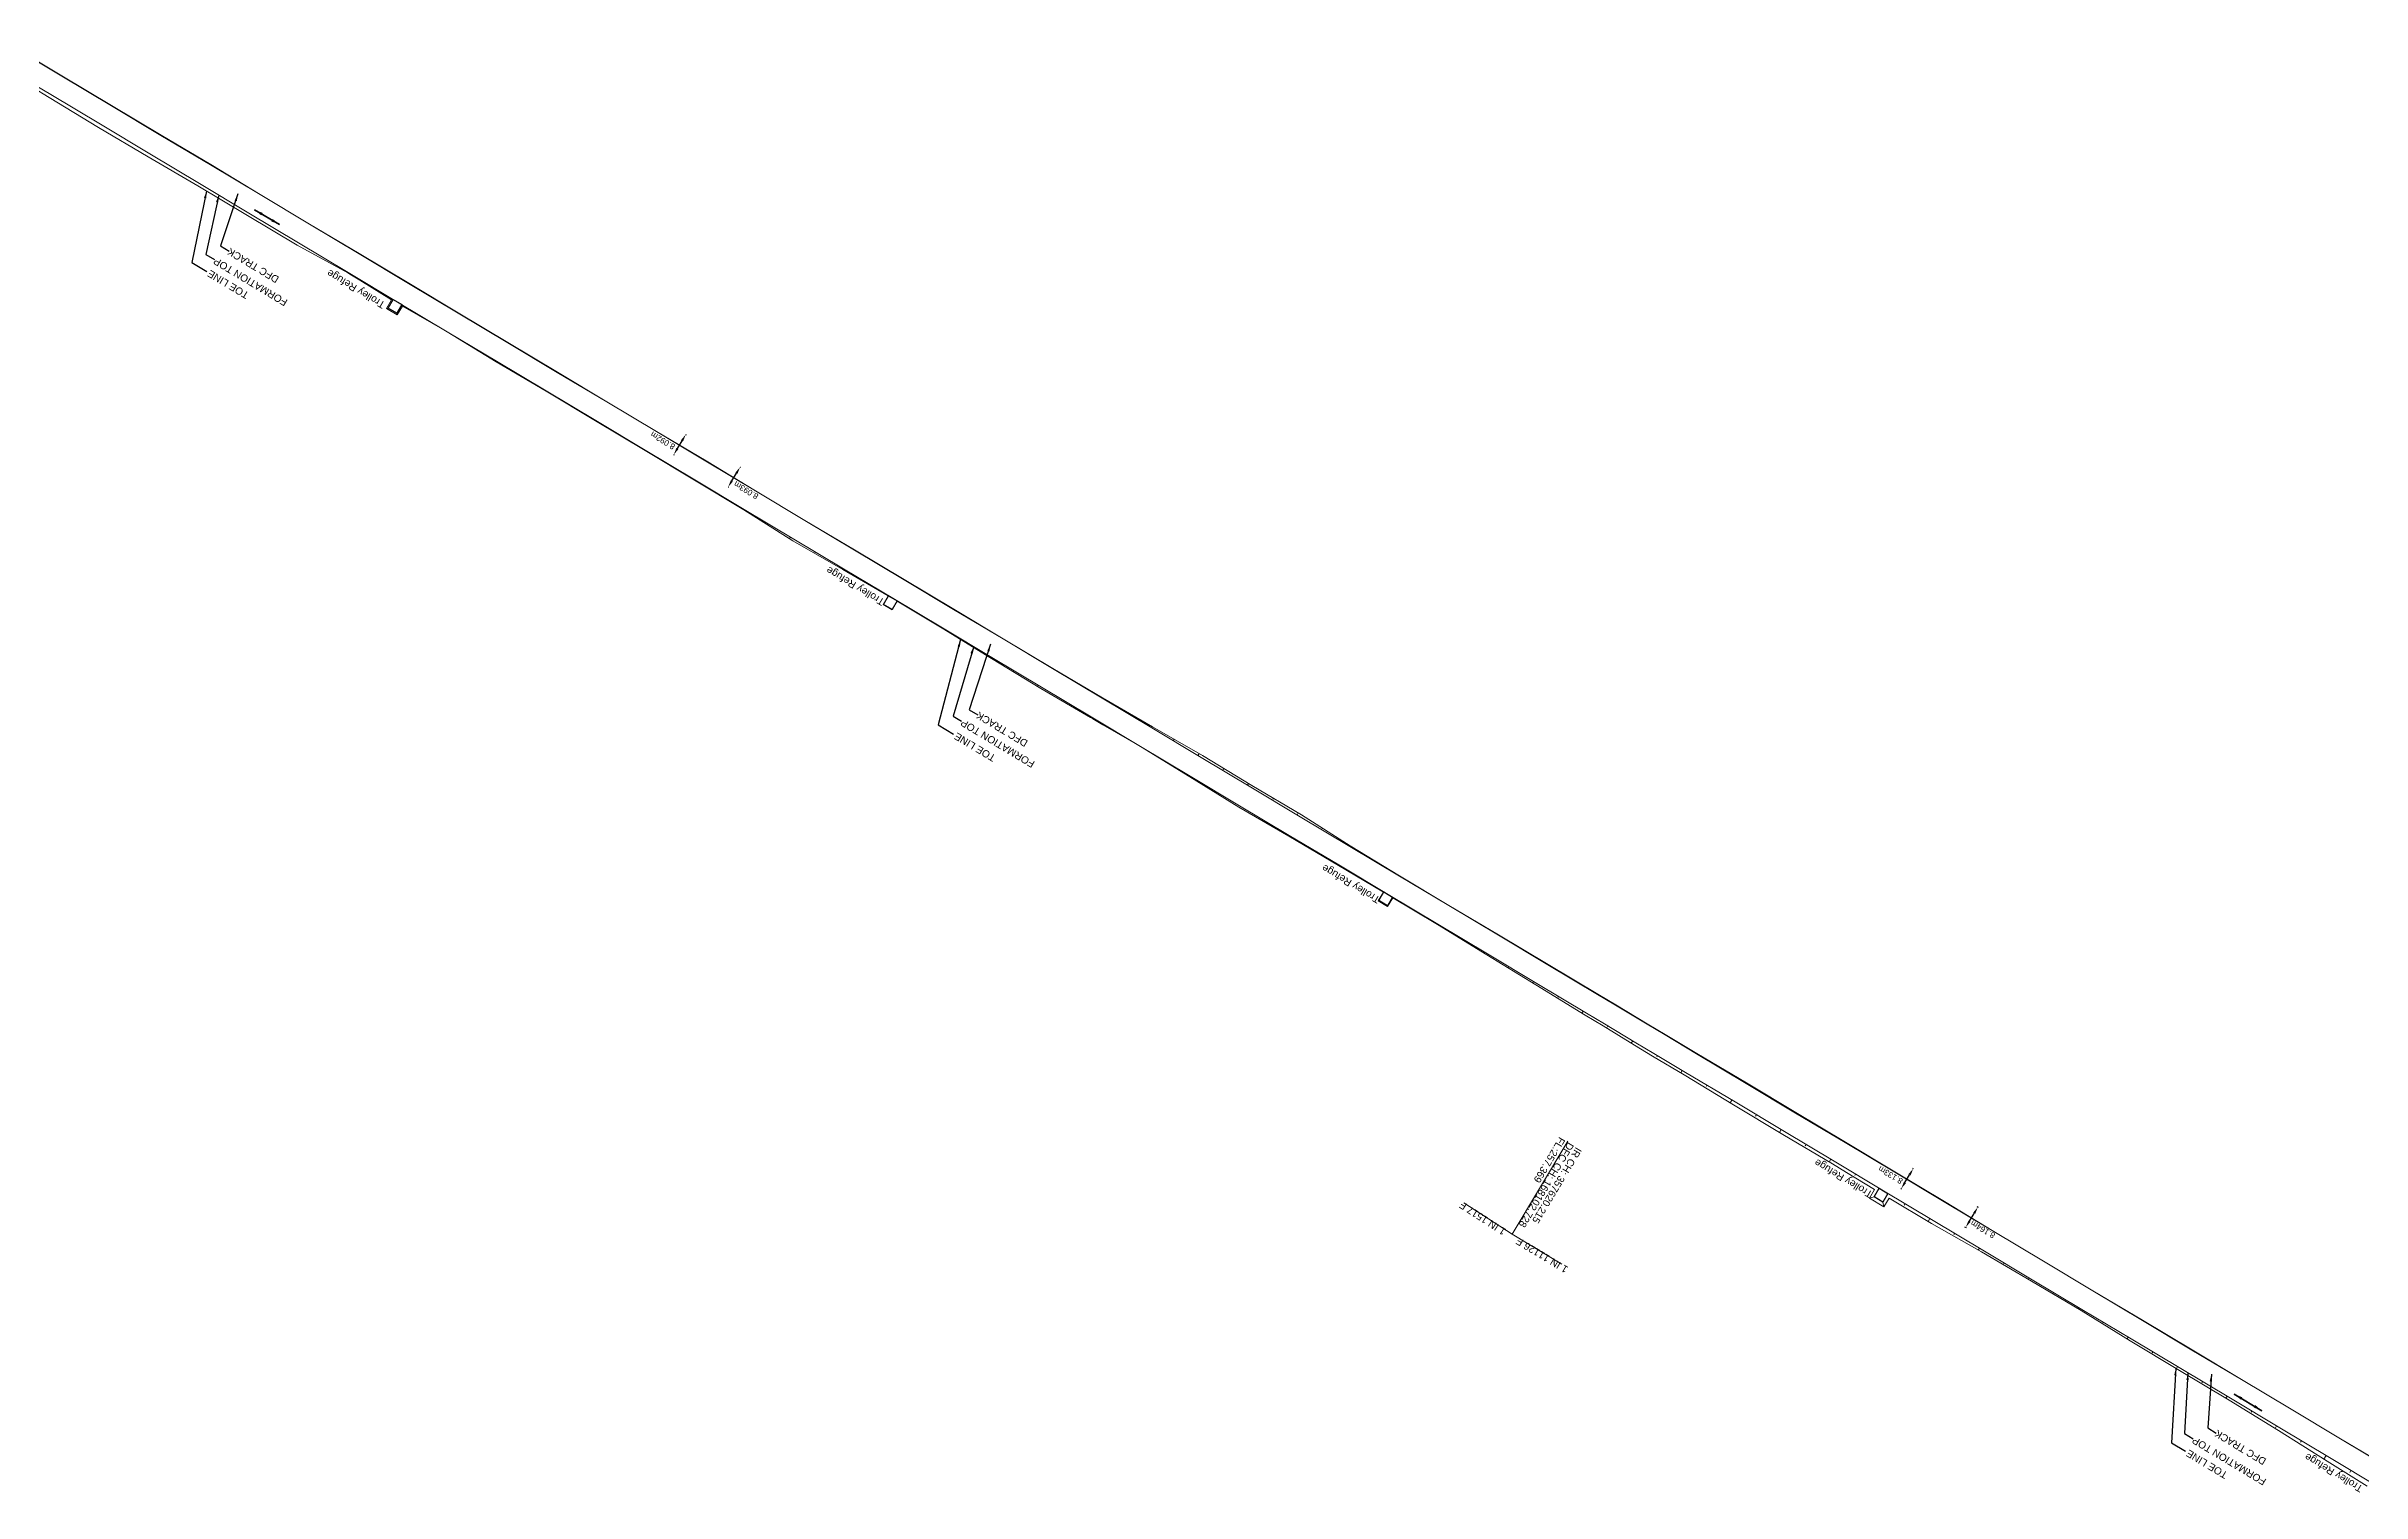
# Model space of a CAD drawing. Header units: metres. Extents: x 593990 to 611207, y 3401545 to 3411811.
# Drawn here: x 595588 to 596391, y 3410399 to 3410900 of the extents above; entities that cross this region are included whole.
import ezdxf
from ezdxf.enums import TextEntityAlignment as Align

# ---------------------------------------------------------------- set-up
doc = ezdxf.new("R2010")
doc.units = ezdxf.units.M
doc.header["$MEASUREMENT"] = 0
for name, color, linetype, lineweight in [('PROPOSED DFCC TOE LINE', 239, 'Continuous', 0), ('PROPOSED DFCC TOE SLOPES', 239, 'Continuous', 0), ('PROPOSED DFCC TRACK', 1, 'Continuous', 0), ('PROPOSED FORMATION LINE - PLAN', 187, 'Continuous', 0), ('PROPOSED GRADES IN PLAN', 10, 'Continuous', 0)]:
    doc.layers.add(name, color=color, linetype=linetype, lineweight=lineweight)
doc.layers.add('Trolley Refuse', color=10, linetype='Continuous')
doc.styles.get("Standard").update_dxf_attribs({"font": 'arial.ttf'})
doc.styles.add('Style-Arial', font='arial.ttf')
doc.dimstyles.new('ISO-25', dxfattribs={"dimtxt": 2.5, "dimasz": 2.5, "dimexe": 1.25, "dimexo": 0.625, "dimtad": 1, "dimtxsty": 'Standard', "dimcen": 2.5, "dimadec": 0, "dimazin": 0, "dimtfac": 1, "dimtmove": 0, "dimatfit": 3, "dimfxl": 1, "dimarcsym": 0})
doc.dimstyles.get("Standard").update_dxf_attribs({"dimtxt": 0.18, "dimasz": 0.18, "dimexe": 0.18, "dimexo": 0.0625, "dimgap": 0.09, "dimtad": 0, "dimtih": 1, "dimtoh": 1, "dimdec": 4, "dimzin": 0, "dimdsep": 46, "dimtxsty": 'Standard', "dimcen": 0.09, "dimadec": 0, "dimazin": 0, "dimtfac": 1, "dimtdec": 4, "dimtofl": 0, "dimtmove": 0, "dimatfit": 3, "dimfxl": 1, "dimtolj": 1, "dimtzin": 0, "dimarcsym": 0})

# ---------------------------------------------------------------- blocks, each defined once
blk = doc.blocks.new('*D217')
at = {"layer": 'Defpoints', "color": 0, "transparency": 16777216}
for p in [(596257.3, 3410498.69), (596257.79, 3410498.39), (596253.12, 3410491.67)]:
    blk.add_point(p, dxfattribs=at)
at = {"layer": 'PROPOSED DFCC TRACK', "color": 0, "lineweight": -2, "transparency": 16777216}
for p, q in [((596257.4, 3410498.62), (596257.9, 3410498.33)), ((596253.23, 3410491.61), (596253.72, 3410491.32)), ((596254.89, 3410493.53), (596256.51, 3410496.24))]:
    blk.add_line(p, q, dxfattribs=at)
at = {"layer": 'PROPOSED DFCC TRACK', "color": 0, "transparency": 16777216}
for points in [[(596256.16, 3410496.46), (596256.87, 3410496.03), (596257.79, 3410498.39)], [(596254.54, 3410493.74), (596255.25, 3410493.31), (596253.61, 3410491.38)]]:
    blk.add_solid(points, dxfattribs=at)
at = {"layer": 'PROPOSED DFCC TRACK', "color": 0, "lineweight": 0, "transparency": 16777216, "insert": (596259.52, 3410490.69), "char_height": 2, "attachment_point": 5, "rotation": 149, "style": 'Style-Arial'}
blk.add_mtext('\\A1;8.164m', dxfattribs=at)
blk = doc.blocks.new('TerminatorOpen_0.5')
at = {"color": 0, "linetype": 'ByBlock', "lineweight": -2}
for q in [(-1, 0.25), (-1, 0), (-1, -0.25)]:
    blk.add_line((0, 0), q, dxfattribs=at)
blk = doc.blocks.new('*D218')
at = {"layer": 'Defpoints', "color": 0, "transparency": 16777216}
for p in [(596235.41, 3410511.74), (596235.66, 3410511.59), (596231.49, 3410504.61)]:
    blk.add_point(p, dxfattribs=at)
at = {"layer": 'PROPOSED DFCC TRACK', "color": 0, "lineweight": -2, "transparency": 16777216}
for p, q in [((596232.52, 3410506.9), (596234.13, 3410509.59)), ((596235.55, 3410511.65), (596235.3, 3410511.8)), ((596231.38, 3410504.67), (596231.13, 3410504.82))]:
    blk.add_line(p, q, dxfattribs=at)
at = {"layer": 'PROPOSED DFCC TRACK', "color": 0, "transparency": 16777216}
for points in [[(596232.16, 3410507.12), (596232.88, 3410506.69), (596231.24, 3410504.76)], [(596233.77, 3410509.81), (596234.48, 3410509.38), (596235.41, 3410511.74)]]:
    blk.add_solid(points, dxfattribs=at)
at = {"layer": 'PROPOSED DFCC TRACK', "color": 0, "lineweight": 0, "transparency": 16777216, "insert": (596227.54, 3410509.54), "char_height": 2, "attachment_point": 5, "rotation": 149, "style": 'Style-Arial'}
blk.add_mtext('\\A1;8.133m', dxfattribs=at)
blk = doc.blocks.new('*D219')
at = {"layer": 'Defpoints', "color": 0, "transparency": 16777216}
for p in [(595828.83, 3410754.77), (595828.87, 3410754.75), (595824.67, 3410747.82)]:
    blk.add_point(p, dxfattribs=at)
at = {"layer": 'PROPOSED DFCC TRACK', "color": 0, "lineweight": -2, "transparency": 16777216}
for p, q in [((595828.94, 3410754.7), (595828.97, 3410754.68)), ((595824.78, 3410747.76), (595824.82, 3410747.74)), ((595825.99, 3410749.95), (595827.58, 3410752.6))]:
    blk.add_line(p, q, dxfattribs=at)
at = {"layer": 'PROPOSED DFCC TRACK', "color": 0, "transparency": 16777216}
for points in [[(595827.23, 3410752.81), (595827.94, 3410752.39), (595828.87, 3410754.75)], [(595825.64, 3410750.16), (595826.35, 3410749.73), (595824.71, 3410747.8)]]:
    blk.add_solid(points, dxfattribs=at)
at = {"layer": 'PROPOSED DFCC TRACK', "color": 0, "lineweight": 0, "transparency": 16777216, "insert": (595830.95, 3410746.72), "char_height": 2, "attachment_point": 5, "rotation": 149, "style": 'Style-Arial'}
blk.add_mtext('\\A1;8.093m', dxfattribs=at)
blk = doc.blocks.new('*D220')
at = {"layer": 'Defpoints', "color": 0, "transparency": 16777216}
for p in [(595809.87, 3410766.1), (595810.03, 3410766.01), (595805.72, 3410759.16)]:
    blk.add_point(p, dxfattribs=at)
at = {"layer": 'PROPOSED DFCC TRACK', "color": 0, "lineweight": -2, "transparency": 16777216}
for p, q in [((595807.16, 3410761.21), (595808.74, 3410763.86)), ((595809.97, 3410766.04), (595810.13, 3410765.94)), ((595805.82, 3410759.09), (595805.99, 3410759))]:
    blk.add_line(p, q, dxfattribs=at)
at = {"layer": 'PROPOSED DFCC TRACK', "color": 0, "transparency": 16777216}
for points in [[(595808.39, 3410764.08), (595809.1, 3410763.65), (595810.03, 3410766.01)], [(595806.8, 3410761.42), (595807.52, 3410760.99), (595805.88, 3410759.06)]]:
    blk.add_solid(points, dxfattribs=at)
at = {"layer": 'PROPOSED DFCC TRACK', "color": 0, "lineweight": 0, "transparency": 16777216, "insert": (595802.08, 3410763.94), "char_height": 2, "attachment_point": 5, "rotation": 149, "style": 'Style-Arial'}
blk.add_mtext('\\A1;8.092m', dxfattribs=at)

msp = doc.modelspace()

# ---------------------------------------------------------------- linework, layer by layer
at = {"layer": 'PROPOSED DFCC TOE LINE', "lineweight": 0, "flags": 128}
for points in [[(595576.7114, 3410900.4993), (595593.8757, 3410890.2335), (595611.0471, 3410879.9794), (595628.2377, 3410869.7577), (595645.4229, 3410859.5269), (595662.5618, 3410849.2185), (595679.7016, 3410838.9117), (595696.887, 3410828.6812), (595714.0792, 3410818.4621), (595731.2141, 3410808.147), (595748.3769, 3410797.8787), (595765.5514, 3410787.63), (595782.7146, 3410777.3624), (595799.8949, 3410767.1233), (595817.0656, 3410756.8682), (595834.2108, 3410746.5706), (595851.3561, 3410736.273), (595868.5654, 3410726.0823), (595885.7478, 3410715.8468), (595902.8876, 3410705.5399), (595920.0322, 3410695.2413), (595937.2201, 3410685.0149), (595954.4427, 3410674.8467), (595971.7297, 3410664.7861), (595989.0642, 3410654.805), (596006.1988, 3410644.4894), (596023.4009, 3410634.2868), (596040.2978, 3410623.5738), (596057.381, 3410613.1723), (596074.5287, 3410602.8788), (596091.7216, 3410592.6608), (596108.9206, 3410582.453), (596126.0817, 3410572.1819), (596132.3185, 3410568.4426), (596143.2329, 3410561.8941), (596149.4676, 3410558.1514), (596160.4157, 3410551.6592), (596177.6166, 3410541.4547), (596194.7792, 3410531.1861), (596211.9222, 3410520.8845), (596229.0674, 3410510.5868), (596246.2101, 3410500.2849), (596263.3274, 3410489.9404), (596280.5072, 3410479.7007), (596297.6745, 3410469.4399), (596314.8456, 3410459.1853), (596332.0171, 3410448.9317), (596349.1858, 3410438.6732), (596366.3368, 3410428.3852), (596383.4958, 3410418.1104), (596400.73, 3410407.9616)], [(596392.7667, 3410401.706), (596378.8621, 3410410.36), (596361.9605, 3410421.0652), (596344.9077, 3410431.5174), (596327.7241, 3410441.751), (596310.6273, 3410452.1298), (596293.5878, 3410462.6042), (596276.3343, 3410472.7209), (596259.0968, 3410482.8642), (596241.6968, 3410492.7358), (596227.0543, 3410501.5099), (596225.2598, 3410498.5084), (596220.2303, 3410501.5153), (596222.0318, 3410504.5286), (596212.3386, 3410510.3719), (596207.4273, 3410513.3327), (596207.4125, 3410513.3415), (596190.2056, 3410523.536), (596173.0668, 3410533.8445), (596155.9883, 3410544.2539), (596145.0262, 3410550.7226), (596138.8157, 3410554.5058), (596127.9543, 3410561.143), (596121.7392, 3410564.9184), (596104.6735, 3410575.3491), (596087.6064, 3410585.7775), (596070.5783, 3410596.2712), (596055.0332, 3410605.5763), (596053.2334, 3410602.5733), (596050.0033, 3410604.5092), (596051.8005, 3410607.5079), (596036.2409, 3410616.7881), (596018.9938, 3410626.9154), (596001.6949, 3410636.9561), (595984.6743, 3410647.4622), (595967.6223, 3410657.9158), (595954.5764, 3410665.4968), (595951.0693, 3410667.5348), (595950.3286, 3410667.9652), (595933.0749, 3410678.0815), (595915.9845, 3410688.4709), (595898.9163, 3410698.8974), (595883.3516, 3410708.2741), (595881.5588, 3410705.2753), (595878.4187, 3410707.1527), (595880.2007, 3410710.1334), (595864.466, 3410719.2255), (595847.1611, 3410729.2562), (595830.2136, 3410739.8846), (595813.0922, 3410750.2221), (595795.9132, 3410760.4634), (595778.7674, 3410770.7602), (595761.6243, 3410781.0613), (595744.3618, 3410791.163), (595727.3244, 3410801.641), (595711.8338, 3410810.481), (595710.0152, 3410807.4392), (595706.2933, 3410809.6644), (595708.1013, 3410812.6885), (595697.0463, 3410819.4609), (595693.6634, 3410821.5333), (595692.895, 3410822.004), (595675.3744, 3410831.6739), (595658.1733, 3410841.8781), (595641.0033, 3410852.1344), (595623.7607, 3410862.2692), (595606.529, 3410872.4224), (595589.4069, 3410882.7587), (595572.3133, 3410893.1428)]]:
    msp.add_lwpolyline(points, dxfattribs=at)
at = {"layer": 'PROPOSED DFCC TOE SLOPES', "flags": 128}
for points in [[(595592.7201, 3410890.8683), (595592.7449, 3410890.9098)], [(595601.3166, 3410885.7595), (595601.3301, 3410885.782)], [(595609.8861, 3410880.6055), (595609.9157, 3410880.655)], [(595618.4895, 3410875.508), (595618.5098, 3410875.542)], [(595627.0522, 3410870.3426), (595627.1051, 3410870.4311)], [(595635.6666, 3410865.2637), (595635.6981, 3410865.3163)], [(595644.2182, 3410860.0797), (595644.2907, 3410860.2009)], [(595652.8322, 3410855.0001), (595652.8632, 3410855.0519)], [(595661.3843, 3410849.8168), (595661.4326, 3410849.8977)], [(595669.9849, 3410844.7148), (595670.0024, 3410844.7441)], [(595678.5503, 3410839.554), (595678.5723, 3410839.5907)], [(595687.1477, 3410834.4465), (595687.162, 3410834.4704)], [(595695.7164, 3410829.2911), (595695.7547, 3410829.3552)], [(595704.3249, 3410824.2023), (595704.3504, 3410824.2449)], [(595712.8825, 3410819.0282), (595712.9465, 3410819.1354)], [(595721.4916, 3410813.9405), (595721.5177, 3410813.9841)], [(595706.8668, 3410809.8087), (595706.2933, 3410809.6644)], [(595709.8709, 3410808.0127), (595710.0152, 3410807.4392)], [(595730.0485, 3410808.7654), (595730.0851, 3410808.8266)], [(595738.6481, 3410803.6616), (595738.6647, 3410803.6894)], [(595747.2146, 3410798.5025), (595747.2461, 3410798.5552)], [(595755.8151, 3410793.4003), (595755.8326, 3410793.4296)], [(595764.3806, 3410788.2396), (595764.4199, 3410788.3052)], [(595761.663, 3410781.1262), (595761.6243, 3410781.0613)], [(595772.9829, 3410783.1404), (595773.0022, 3410783.1727)], [(595781.5467, 3410777.9767), (595781.5839, 3410778.0389)], [(595769.0907, 3410776.6302), (595769.0664, 3410776.5895)], [(595777.6981, 3410771.5395), (595777.638, 3410771.4389)], [(595790.1513, 3410772.8814), (595790.1729, 3410772.9175)], [(595786.2811, 3410766.408), (595786.2459, 3410766.3491)], [(595798.7127, 3410767.7139), (595798.763, 3410767.7979)], [(595807.3224, 3410762.6269), (595807.349, 3410762.6714)], [(595794.8642, 3410761.2766), (595794.7836, 3410761.1418)], [(595803.4472, 3410756.1452), (595803.409, 3410756.0813)], [(595815.8788, 3410757.451), (595815.9343, 3410757.5438)], [(595812.0302, 3410751.0137), (595811.9603, 3410750.8969)], [(595820.6132, 3410745.8823), (595820.569, 3410745.8084)], [(595824.4852, 3410752.3587), (595824.5086, 3410752.3978)], [(595833.0448, 3410747.1881), (595833.0812, 3410747.249)], [(595829.1963, 3410740.7509), (595829.0856, 3410740.5657)], [(595841.6409, 3410742.0784), (595841.6539, 3410742.1002)], [(595837.7793, 3410735.6194), (595837.675, 3410735.445)], [(595846.3623, 3410730.488), (595846.0445, 3410729.9564)], [(595850.2109, 3410736.9253), (595850.2265, 3410736.9514)], [(595858.8104, 3410731.8214), (595858.8269, 3410731.849)], [(595854.9454, 3410725.3565), (595854.8094, 3410725.1291)], [(595867.377, 3410726.6624), (595867.4315, 3410726.7537)], [(595863.5284, 3410720.2251), (595863.3258, 3410719.8863)], [(595872.1114, 3410715.0937), (595872.0479, 3410714.9874)], [(595875.9923, 3410721.5849), (595876.0245, 3410721.6389)], [(595884.543, 3410716.3995), (595884.6157, 3410716.5211)], [(595893.1572, 3410711.3202), (595893.1884, 3410711.3724)], [(595901.7091, 3410706.1366), (595901.7583, 3410706.219)], [(595889.2775, 3410704.8308), (595889.2496, 3410704.7842)], [(595897.8605, 3410699.6994), (595897.7876, 3410699.5774)], [(595910.3112, 3410701.0372), (595910.3303, 3410701.0691)], [(595906.4435, 3410694.5679), (595906.3847, 3410694.4695)], [(595918.8751, 3410695.8738), (595918.9026, 3410695.9198)], [(595927.4759, 3410690.7721), (595927.4937, 3410690.8018)], [(595915.0266, 3410689.4365), (595914.8599, 3410689.1578)], [(595923.6096, 3410684.3051), (595923.5066, 3410684.1329)], [(595936.0412, 3410685.6109), (595936.0877, 3410685.6887)], [(595932.1926, 3410679.1736), (595931.9489, 3410678.766)], [(595940.7756, 3410674.0422), (595940.6703, 3410673.866)], [(595944.6605, 3410680.5401), (595944.6967, 3410680.6007)], [(595953.2072, 3410675.348), (595953.308, 3410675.5166)], [(595949.3587, 3410668.9108), (595949.1918, 3410668.6317)], [(595961.8688, 3410670.3479), (595961.9473, 3410670.4792)], [(595957.9417, 3410663.7793), (595957.8889, 3410663.691)], [(595966.5247, 3410658.6479), (595966.4829, 3410658.5779)], [(595967.6557, 3410657.9717), (595967.6223, 3410657.9158)], [(595970.3733, 3410665.0851), (595970.5908, 3410665.449)], [(595979.1056, 3410660.2034), (595979.2549, 3410660.4532)], [(595987.5394, 3410654.8223), (595987.9222, 3410655.4626)], [(595996.3125, 3410650.0088), (595996.5026, 3410650.3268)], [(596004.7054, 3410644.5594), (596005.0699, 3410645.169)], [(596013.4775, 3410639.7441), (596013.6665, 3410640.0603)], [(596021.8715, 3410634.2965), (596022.2675, 3410634.959)], [(596030.5953, 3410629.4006), (596030.7361, 3410629.6362)], [(596039.0375, 3410624.0337), (596039.1846, 3410624.2797)], [(596047.6672, 3410618.9803), (596047.7139, 3410619.0584)], [(596056.2036, 3410613.7708), (596056.2555, 3410613.8576)], [(596053.486, 3410606.6574), (596053.4178, 3410606.5433)], [(596060.938, 3410602.2021), (596060.9027, 3410602.143)], [(596064.8058, 3410608.6715), (596064.8251, 3410608.7037)], [(596073.3696, 3410603.5079), (596073.399, 3410603.557)], [(596074.5006, 3410602.8318), (596074.5287, 3410602.8788)], [(596069.5211, 3410597.0706), (596069.4477, 3410596.948)], [(596078.1041, 3410591.9392), (596078.0373, 3410591.8275)], [(596086.6871, 3410586.8078), (596086.4845, 3410586.4689)], [(596095.2701, 3410581.6763), (596095.1428, 3410581.4634)], [(596103.8532, 3410576.5449), (596103.549, 3410576.0362)], [(596112.4362, 3410571.4135), (596112.2591, 3410571.1172)], [(596121.0192, 3410566.282), (596120.6148, 3410565.6056)], [(596129.6022, 3410561.1506), (596129.3801, 3410560.779)], [(596138.1853, 3410556.0192), (596137.6913, 3410555.1929)], [(596146.7683, 3410550.8877), (596146.5047, 3410550.4467)], [(596155.3513, 3410545.7563), (596154.8535, 3410544.9235)], [(596163.9344, 3410540.6249), (596163.6684, 3410540.1799)], [(596172.5174, 3410535.4934), (596171.9416, 3410534.5303)], [(596181.1004, 3410530.362), (596180.8037, 3410529.8657)], [(596189.6834, 3410525.2305), (596189.0764, 3410524.2152)], [(596198.2665, 3410520.0991), (596197.9709, 3410519.6048)], [(596206.8495, 3410514.9677), (596206.2788, 3410514.0132)], [(596215.4325, 3410509.8362), (596215.1404, 3410509.3476)], [(596221.8485, 3410501.9226), (596220.2303, 3410501.5153)], [(596224.8526, 3410500.1266), (596225.2598, 3410498.5084)], [(596232.5986, 3410499.5734), (596232.2936, 3410499.0633)], [(596241.1816, 3410494.4419), (596240.5665, 3410493.4131)], [(596249.7646, 3410489.3105), (596249.5075, 3410488.8804)], [(596263.3272, 3410489.9402), (596263.3274, 3410489.9404)], [(596258.3477, 3410484.1791), (596257.9504, 3410483.5146)], [(596270.7823, 3410485.49), (596270.7854, 3410485.4952)], [(596266.9307, 3410479.0476), (596266.7553, 3410478.7542)], [(596275.5137, 3410473.9162), (596275.1987, 3410473.3892)], [(596279.3623, 3410480.3535), (596279.3754, 3410480.3753)], [(596287.9526, 3410475.2342), (596287.9598, 3410475.2463)], [(596284.0967, 3410468.7848), (596283.9605, 3410468.5569)], [(596296.5284, 3410470.0906), (596296.5435, 3410470.1159)], [(596305.1201, 3410464.9737), (596305.1288, 3410464.9882)], [(596292.6798, 3410463.6533), (596292.451, 3410463.2707)], [(596301.2628, 3410458.5219), (596301.1239, 3410458.2895)], [(596313.6944, 3410459.8277), (596313.7143, 3410459.8609)], [(596309.8458, 3410453.3904), (596309.5047, 3410452.8199)], [(596322.2887, 3410454.7152), (596322.3, 3410454.734)], [(596330.8605, 3410449.5648), (596330.8858, 3410449.6072)], [(596318.4289, 3410448.259), (596318.2391, 3410447.9416)], [(596327.0119, 3410443.1276), (596326.5977, 3410442.4348)], [(596339.4569, 3410444.4559), (596339.4703, 3410444.4783)], [(596335.5949, 3410437.9961), (596335.3893, 3410437.6523)], [(596344.1779, 3410432.8647), (596343.7755, 3410432.1916)], [(596348.0265, 3410439.302), (596348.0547, 3410439.3491)], [(596356.6204, 3410434.1888), (596356.6313, 3410434.207)], [(596352.761, 3410427.7333), (596352.5358, 3410427.3566)], [(596365.1926, 3410429.0391), (596365.2069, 3410429.063)], [(596361.344, 3410422.6018), (596360.837, 3410421.7538)], [(596369.927, 3410417.4704), (596369.6124, 3410416.9441)], [(596373.7807, 3410423.9162), (596373.7858, 3410423.9247)], [(596382.3586, 3410418.7762), (596382.3653, 3410418.7873)], [(596383.4896, 3410418.1001), (596383.4958, 3410418.1104)], [(596378.5101, 3410412.339), (596377.7486, 3410411.0653)], [(596387.0931, 3410407.2075), (596386.6638, 3410406.4895)]]:
    msp.add_lwpolyline(points, dxfattribs=at)
at = {"layer": 'PROPOSED FORMATION LINE - PLAN', "lineweight": 0, "flags": 128}
for points in [[(596400.6557, 3410407.8372), (596383.4896, 3410418.1001), (596366.3235, 3410428.3629), (596349.1575, 3410438.6258), (596331.9914, 3410448.8887), (596314.8254, 3410459.1516), (596297.6593, 3410469.4144), (596280.4933, 3410479.6773), (596263.3272, 3410489.9402), (596246.1612, 3410500.203), (596228.9951, 3410510.4659), (596211.829, 3410520.7288), (596194.663, 3410530.9917), (596177.4969, 3410541.2545), (596160.3309, 3410551.5174), (596149.4062, 3410558.0488), (596143.1648, 3410561.7803), (596132.2402, 3410568.3117), (596125.9988, 3410572.0431), (596108.8327, 3410582.306), (596091.6667, 3410592.5689), (596074.5006, 3410602.8318), (596057.3345, 3410613.0946), (596040.1685, 3410623.3575), (596023.0024, 3410633.6204), (596005.8364, 3410643.8832), (595988.6703, 3410654.1461), (595971.5043, 3410664.409), (595954.3382, 3410674.6719), (595937.1722, 3410684.9347), (595920.0061, 3410695.1976), (595902.84, 3410705.4605), (595885.674, 3410715.7233), (595868.5079, 3410725.9862), (595851.3419, 3410736.2491), (595834.1758, 3410746.512), (595817.0098, 3410756.7748), (595799.8437, 3410767.0377), (595782.6777, 3410777.3006), (595765.5116, 3410787.5634), (595748.3455, 3410797.8263), (595731.1795, 3410808.0892), (595714.0134, 3410818.3521), (595696.8474, 3410828.6149), (595679.6813, 3410838.8778), (595662.5153, 3410849.1407), (595645.3492, 3410859.4035), (595628.1832, 3410869.6664), (595611.0171, 3410879.9293), (595593.851, 3410890.1922), (595576.685, 3410900.455)], [(596396.8071, 3410401.3999), (596379.641, 3410411.6628), (596362.475, 3410421.9257), (596345.3089, 3410432.1885), (596328.1429, 3410442.4514), (596310.9768, 3410452.7143), (596293.8107, 3410462.9772), (596276.6447, 3410473.24), (596259.4786, 3410483.5029), (596242.3126, 3410493.7658), (596225.1465, 3410504.0286), (596207.9805, 3410514.2915), (596190.8144, 3410524.5544), (596173.6484, 3410534.8173), (596156.4823, 3410545.0801), (596145.5576, 3410551.6115), (596139.3162, 3410555.343), (596128.3916, 3410561.8744), (596122.1502, 3410565.6059), (596104.9841, 3410575.8687), (596087.8181, 3410586.1316), (596070.652, 3410596.3945), (596053.486, 3410606.6574), (596036.3199, 3410616.9202), (596019.1539, 3410627.1831), (596001.9878, 3410637.446), (595984.8217, 3410647.7088), (595967.6557, 3410657.9717), (595950.4896, 3410668.2346), (595933.3236, 3410678.4975), (595916.1575, 3410688.7603), (595898.9915, 3410699.0232), (595881.8254, 3410709.2861), (595864.6594, 3410719.5489), (595847.4933, 3410729.8118), (595830.3272, 3410740.0747), (595813.1612, 3410750.3376), (595795.9951, 3410760.6004), (595778.8291, 3410770.8633), (595761.663, 3410781.1262), (595744.497, 3410791.389), (595727.3309, 3410801.6519), (595710.1649, 3410811.9148), (595692.9988, 3410822.1777), (595675.8327, 3410832.4405), (595658.6667, 3410842.7034), (595641.5006, 3410852.9663), (595624.3346, 3410863.2291), (595607.1685, 3410873.492), (595590.0025, 3410883.7549), (595572.8364, 3410894.0178)]]:
    msp.add_lwpolyline(points, dxfattribs=at)
at = {"layer": 'PROPOSED GRADES IN PLAN'}
msp.add_line((596115.7154, 3410521.1839), (596096.4725, 3410488.9976), dxfattribs=at)
at = {"layer": 'PROPOSED GRADES IN PLAN', "flags": 128}
msp.add_lwpolyline([(596113.5913, 3410478.6561), (596096.4725, 3410488.9976), (596079.6612, 3410499.8318)], dxfattribs=at)
at = {"layer": 'Trolley Refuse'}
for points in [[(595708.6628, 3410812.8128), (595711.6669, 3410811.0168), (595709.8709, 3410808.0127), (595706.8668, 3410809.8087)], [(595880.3234, 3410710.1841), (595883.3274, 3410708.3881), (595881.5314, 3410705.384), (595878.5274, 3410707.18)], [(596051.9849, 3410607.557), (596054.987, 3410605.7577), (596053.1877, 3410602.7556), (596050.1856, 3410604.5549)], [(596223.6445, 3410504.9266), (596226.6486, 3410503.1306), (596224.8526, 3410500.1266), (596221.8485, 3410501.9226)]]:
    msp.add_lwpolyline(points, close=True, dxfattribs=at)

# ---------------------------------------------------------------- texts
at = {"layer": 'PROPOSED DFCC TOE LINE', "lineweight": 0}
for p in [(595645.259, 3410823.1908, 306.8582), (595904.0553, 3410662.902, 306.8582), (596330.9803, 3410414.4973, 306.8582)]:
    msp.add_text('TOE LINE', height=2.5, rotation=149, dxfattribs=at).set_placement(p, align=Align.RIGHT)
at = {"layer": 'PROPOSED DFCC TRACK', "color": 10, "linetype": 'Continuous', "lineweight": -3, "ltscale": 5}
for p in [(595652.1921, 3410830.7866), (595911.7002, 3410670.119), (596340.8477, 3410421.3488)]:
    msp.add_text('DFC TRACK', height=2.5, rotation=149, dxfattribs=at).set_placement(p, align=Align.RIGHT)
at = {"layer": 'PROPOSED FORMATION LINE - PLAN', "lineweight": 0}
for p in [(595647.3382, 3410827.4969, 306.8582), (595906.2738, 3410667.571, 306.8582), (596333.0331, 3410419.0052, 306.8582)]:
    msp.add_text('FORMATION TOP', height=2.5, rotation=149, dxfattribs=at).set_placement(p, align=Align.RIGHT)
at = {"layer": 'PROPOSED GRADES IN PLAN', "char_height": 2.5, "style": 'Style-Arial'}
for s, insert, attachment_point, rotation, line_spacing_factor in [('DFC CH: 168102.728\\PFL:257.369', (596115.3577, 3410521.3978), 4, 239.1265504, 0.84), ('1 IN 1517 F', (596094.5516, 3410490.6321), 7, 147.1998182, 0.72), ('1 IN 11126 F', (596098.7847, 3410487.9902), 9, 148.8639124, 0.72)]:
    msp.add_mtext(s, dxfattribs=dict(at, insert=insert, attachment_point=attachment_point, rotation=rotation, line_spacing_factor=line_spacing_factor))
at = {"layer": 'PROPOSED GRADES IN PLAN', "color": 7, "lineweight": 0, "insert": (596119.6051, 3410518.7693), "char_height": 2.5, "attachment_point": 4, "rotation": 239.1409175, "line_spacing_factor": 0.84, "style": 'Style-Arial'}
msp.add_mtext('IR CH: 357620.215', dxfattribs=at)
at = {"layer": 'Trolley Refuse'}
for p in [(595706.139, 3410811.6441), (595879.1542, 3410708.7449), (596050.9091, 3410605.5888), (596221.5821, 3410503.537), (596391.4722, 3410401.5843)]:
    msp.add_text('Trolley Refuge', height=2.5, rotation=149.1766896, dxfattribs=at).set_placement(p)

# ---------------------------------------------------------------- dimensions: what is measured, and where the dimension line sits
at = {"layer": 'PROPOSED DFCC TRACK', "color": 10, "lineweight": 0}
for base, p1, p2, angle, picture, middle in [((595810.0264, 3410766.0087), (595805.7171, 3410759.1571), (595809.8658, 3410766.1047), 59.1566152, '*D220', (595802.0848, 3410763.939)), ((595828.8677, 3410754.7452), (595824.672, 3410747.8248), (595828.83, 3410754.7678), 59.0832488, '*D219', (595830.9486, 3410746.7169)), ((596235.4093, 3410511.7379), (596231.4886, 3410504.6061), (596235.6595, 3410511.5885), 59.1479694, '*D218', (596227.5397, 3410509.5447)), ((596257.7935, 3410498.3922), (596253.1178, 3410491.6748), (596257.2972, 3410498.688), 59.2079729, '*D217', (596259.5169, 3410490.6871))]:
    dim = msp.add_linear_dim(base=base, p1=p1, p2=p2, angle=angle, dimstyle='Standard', override={"dimtxt": 2, "dimasz": 2.5, "dimexe": 0.125, "dimexo": 0.125, "dimgap": 0.125, "dimtad": 1, "dimtih": 0, "dimtoh": 0, "dimdec": 3, "dimzin": 11, "dimpost": 'm', "dimtxsty": 'Style-Arial', "dimsah": 1, "dimadec": 4, "dimazin": 3, "dimtmove": 2, "dimatfit": 1, "dimldrblk": 'TerminatorOpen_0.5', "dimfrac": 2, "dimtzin": 11}, dxfattribs=at)
    dim.commit()
    dim.dimension.update_dxf_attribs({"geometry": picture, "text_midpoint": middle, "dimtype": 129, "text_rotation": 149})

# ---------------------------------------------------------------- leaders
at = {"layer": 'PROPOSED DFCC TOE LINE', "lineweight": 0}
for points in [[(595643.9728, 3410850.3606), (595638.8916, 3410825.6395), (595644.0135, 3410822.5541)], [(595905.299, 3410695.0132), (595897.5332, 3410665.4438), (595902.8098, 3410662.2653)], [(596326.3835, 3410442.5648), (596324.8562, 3410416.7995), (596329.7349, 3410413.8606)]]:
    msp.add_leader(points, dimstyle='ISO-25', override={"dimtxt": 3, "dimasz": 2.5, "dimgap": 0.625, "dimtad": 0, "dimdec": 3, "dimzin": 2, "dimtdec": 3}, dxfattribs=at)
at = {"layer": 'PROPOSED DFCC TRACK', "color": 10, "linetype": 'Continuous', "lineweight": -3, "ltscale": 5}
for points in [[(595654.8643, 3410849.3458, 130.919), (595648.7989, 3410831.3526, 130.919), (595651.758, 3410829.5701, 130.919)], [(595915.6915, 3410693.408, 130.919), (595908.307, 3410670.685, 130.919), (595911.2661, 3410668.9025, 130.919)], [(596338.7203, 3410440.4967, 130.919), (596337.4545, 3410421.9148, 130.919), (596340.4136, 3410420.1323, 130.919)]]:
    msp.add_leader(points, dimstyle='ISO-25', override={"dimtxt": 3, "dimasz": 2.5, "dimgap": 0.625, "dimtad": 0, "dimdec": 3, "dimzin": 2, "dimtdec": 3}, dxfattribs=at)
at = {"layer": 'PROPOSED DFCC TRACK', "linetype": 'Continuous', "lineweight": 0}
for points in [[(595660.5839, 3410843.8869, -613.7163), (595669.2235, 3410838.765, -613.7163)], [(595669.2235, 3410838.765, -613.7163), (595660.5839, 3410843.8869, -613.7163)], [(596346.661, 3410433.6222, -613.7163), (596356.2297, 3410427.8692, -613.7163)], [(596356.2297, 3410427.8692, -613.7163), (596346.661, 3410433.6222, -613.7163)]]:
    msp.add_leader(points, dimstyle='ISO-25', override={"dimtxt": 3, "dimasz": 3, "dimtad": 0, "dimdec": 3, "dimzin": 2, "dimtdec": 3}, dxfattribs=at)
at = {"layer": 'PROPOSED FORMATION LINE - PLAN', "lineweight": 0}
for points in [[(595648.2, 3410848.961), (595643.7247, 3410828.424), (595646.6838, 3410826.6415)], [(595909.8147, 3410692.5524), (595902.6604, 3410668.4981), (595905.6195, 3410666.7156)], [(596330.6082, 3410440.9775), (596329.4196, 3410419.9324), (596332.3787, 3410418.1498)]]:
    msp.add_leader(points, dimstyle='ISO-25', override={"dimtxt": 3, "dimasz": 2.5, "dimgap": 0.625, "dimtad": 0, "dimdec": 3, "dimzin": 2, "dimtdec": 3}, dxfattribs=at)

doc.saveas('drawing.dxf')
